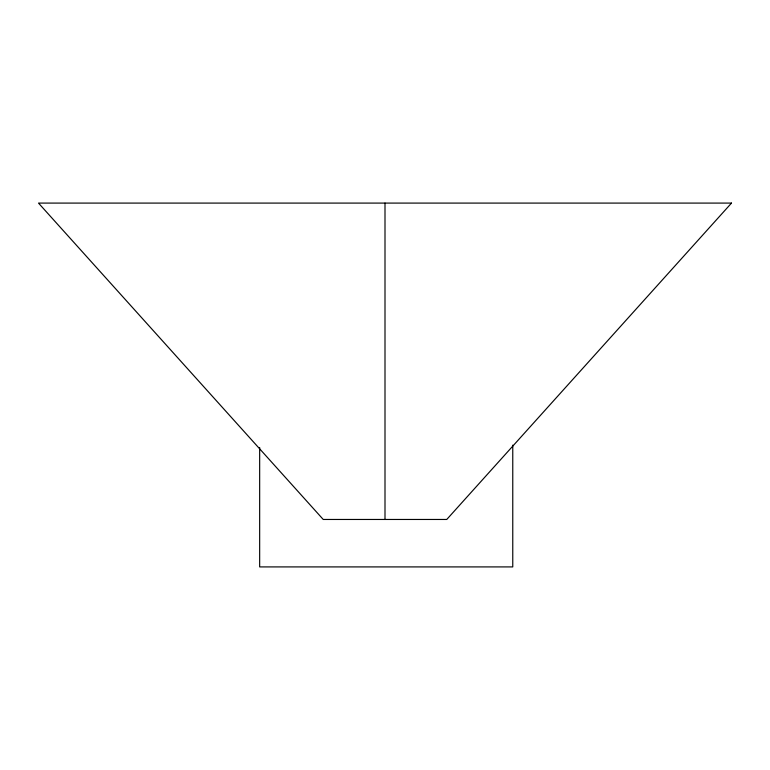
<?xml version="1.0" encoding="UTF-8"?>
<svg xmlns="http://www.w3.org/2000/svg" width="770" height="770" viewBox="0 0 770 770"><rect width="100%" height="100%" fill="white"/><g stroke="black" fill="none" stroke-linecap="round" stroke-linejoin="round"><path stroke-width="1.16" d="M512.762 445.137L512.762 566.913L259.663 566.913L259.663 447.534M385 203.088L385 519.461M731.5 203.088L446.764 519.461L323.236 519.461L38.5 203.088L731.5 203.088"/></g></svg>
